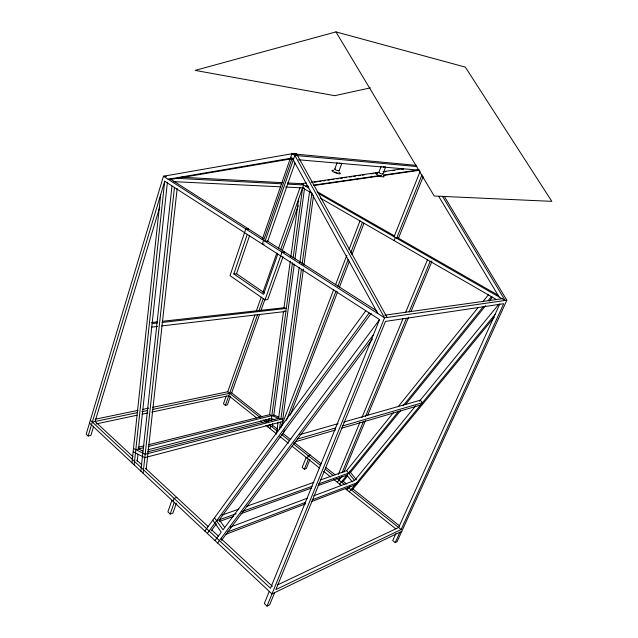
<?xml version="1.0" encoding="UTF-8"?>
<svg xmlns="http://www.w3.org/2000/svg" width="638" height="638" viewBox="0 0 638 638"><rect width="100%" height="100%" fill="white"/><g stroke="black" fill="none" stroke-linecap="round" stroke-linejoin="round"><path stroke-width="0.96" d="M131.962 462.821L160.712 194.526M134.171 464.887L164.708 181.216L379.578 319.614L270.512 588.26L90.365 420.235M137.242 461.186L137.991 454.248M167.411 182.34L138.566 448.929L142.944 451.09M140.854 471.147L171.997 185.913M143.103 473.252L174.453 187.492M146.166 469.568L177.149 188.593M267.952 426.958L268.207 425.075M268.718 421.303L269.092 418.48M148.814 444.67L269.611 414.676L283.519 311.304M284.046 307.364L290.274 261.094M290.8 257.154L298.616 199.064M270.081 428.656L270.576 424.94M271.206 420.298L292.475 262.792M293.145 257.864L302.595 187.875L311.982 193.282M272.314 426.272L272.689 423.496M148.223 446.512L273.83 415.083L294.293 264.004M294.955 259.068L304.454 188.96M276.493 433.768L278.08 422.173M299.166 267.681L278.607 418.329L147.506 451.895M299.844 262.752L309.518 191.863M279.436 429.765L280.481 422.133M301.431 269.212L280.872 419.246L269.611 414.676M302.109 264.276L311.846 193.202M281.932 425.418L303.417 269.092M303.951 265.153L313.561 195.252M387.099 317.477L296.495 153.694L293.791 153.439L163.424 176.255L86.186 434.175L88.132 436.025L164.708 181.216M93.674 426.168L90.891 435.411L88.132 436.025M159.763 207.079L95.086 421.487L133.039 456.768M277.801 254.06L263.526 294.333L233.819 273.941L247.257 234.385M233.819 273.941L236.562 273.766L249.681 235.286M171.925 500.24L167.898 511.859L170.179 514.029L172.906 513.119L176.327 503.302M262.218 239.513L291.917 153.766L416.255 165.354M173.073 501.316L174.11 498.342L176.83 497.473M292.021 158.527L262.33 244.091L264.148 244.043M170.179 514.029L174.23 502.393M416.925 166.55L294.868 155.393L265.001 241.292L267.729 241.228L295.019 162.985M226.251 395.967L223.467 403.838L225.358 405.369L227.375 404.923L230.485 396.182M152.626 407.331L227.742 391.756L254.937 314.941M256.269 311.192L261.245 297.141M262.896 292.459L276.828 253.111M278.487 248.429L300.051 187.532M225.358 405.369L257.632 314.494M258.964 310.738L263.295 298.544M280.608 249.777L303.624 184.964L287.738 184.127M152.618 409.429L231.674 392.856L259.642 314.271M260.974 310.523L264.969 299.302M282.283 250.654L298.265 205.747M248.533 228.978L245.789 228.994L229.999 275.664L265.017 299.844L281.988 252.169L284.692 252.066M283.025 256.723L267.729 299.573L265.017 299.844M334.783 169.046L337.095 162.714M339.105 170.745L341.761 163.511M280.832 427.875L333.706 289.596M335.484 284.963L346.841 255.264M348.97 249.697L359.968 220.923M378.844 172.419L381.109 166.494M286.494 420.243L336.035 291.087M337.813 286.438L348.157 259.499M350.645 252.991L362.408 222.327M283.12 433.625L284.548 429.924M290.242 415.091L337.622 291.837M339.4 287.204L349.377 261.253M351.865 254.769L363.979 223.26M382.92 174.014L385.519 167.244M306.168 457.422L302.173 467.439L304.35 469.193L306.296 468.539L309.94 459.448M394.061 236.794L420.075 171.502M307.261 458.291L308.282 455.731L310.228 455.109M394.125 240.598L395.345 237.527M304.35 469.193L308.353 459.161M422.029 174.724L396.637 238.261L398.511 238.221L423.146 176.702M269.252 591.37L264.315 603.524L267.027 606.1L269.667 604.792L274.627 592.662M267.027 606.1L384.562 317.836L293.791 153.439M338.212 474.624L359.952 422.292M361.866 417.707L403.056 318.553M405.728 312.134L427.468 259.802M338.985 480.119L340.142 477.36M342.056 472.766L363.508 421.295M365.422 416.702L406.414 318.346M409.102 311.918L430.171 261.365L431.998 261.245M343.962 472.088L365.399 420.753M367.695 415.25L408.647 317.166M410.944 311.663L431.615 262.162M395.855 533.639L392.705 540.585L395.217 542.619L397.051 541.71L506.859 300.219L444.279 196.392M499.881 303.752L398.63 527.49L277.634 584.879M395.217 542.619L399.954 532.172M401.166 529.508L503.693 303.712L385.488 321.408L275.895 589.552L401.166 529.508L348.005 487.28M204.814 531.031L365.805 310.746M207.342 533.4L369.219 312.939M211.202 530.824L216.418 523.734M371.196 313.402L219.312 519.803L224.632 527.331M215.006 540.577L221.242 532.204L212.773 520.145M379.578 319.614L222.997 529.843L214.504 517.777M217.582 542.986L373.445 334.727M221.434 540.402L372.417 339.081M337.287 482.224L342.008 476.379M320.364 480.015L346.625 470.653L393.447 412.579M398.439 406.382L478.356 307.261M482.727 301.838L488.349 294.868M339.671 484.122L398.702 411.183M403.088 405.768L483.269 306.695M488.277 300.506L491.412 296.638M342.789 481.921L347.622 475.964M400.544 410.657L350.501 472.415L318.617 483.931M405.545 404.484L485.622 305.666M489.37 301.04L492.504 297.18M346.873 489.864L349.871 486.212M313.76 495.79L354.553 480.486L415.649 405.856M419.429 401.238L498.788 304.286M349.297 491.794L495.048 314.414M352.431 489.553L494.235 317.206M401.788 531.294L271.987 593.93L89.511 423.074M226.067 534.221L305.706 503.797M311.272 501.675L356.754 484.306M227.838 531.861L305.618 502.313M312.102 499.849L358.444 482.248M230.326 527.092L307.269 498.23M219.44 521.485L233.396 516.413M240.837 513.71L311.559 488.014M318.075 485.646L346.928 475.166L352.272 481.81M216.617 520.775L236.18 513.71M241.794 511.684L312.062 486.3M221.888 515.145L238.771 509.124M246.276 506.444L313.8 482.36M295.402 441.767L335.532 429.996M341.266 428.313L420.578 405.05M297.444 439.048L335.628 427.954M342.311 426.017L422.484 402.722L420.259 400.225L343.77 422.053M299.788 434.598L338.036 423.688M335.963 31.9L434.231 196.025L551.814 201.353L465.333 67.118L335.963 31.9L195.124 70.387L334.671 95.684L370.487 87.853M282.459 421.614L144.818 457.629L133.143 451.808M282.849 418.735L145.185 454.256L133.501 448.474M147.857 449.814L271.453 418.448L274.834 419.828M135.814 449.623L143.398 447.724M138.183 447.31L143.981 445.866M96.178 423.911L137.13 415.21M142.003 414.174L147.857 412.93M151.756 412.1L228.779 395.735L256.643 417.946M92.327 422.069L137.018 412.698M141.891 411.677L147.745 410.449M95.07 419.254L137.991 410.362M142.872 409.349L148.726 408.137M294.628 154.013L296.495 153.694M291.095 158.886L170.904 179.39L168.097 179.246L292.204 158.001L377.816 313.521M306.32 182.97L301.407 183.688L308.768 187.907M311.24 182.245L379.052 172.276M382.983 171.694L403.623 168.663M314.207 182.213L317.15 181.782M319.112 181.495L321.074 181.208M323.035 180.921L325.005 180.634M327.948 180.195L329.91 179.908M331.872 179.621L333.834 179.334M336.784 178.903L338.746 178.616M340.708 178.329L342.67 178.042M344.632 177.755L346.601 177.46M349.544 177.029L351.506 176.742M353.468 176.455L355.43 176.168M358.381 175.737L360.342 175.45M362.304 175.163L364.266 174.868M371.141 173.863L373.102 173.576M375.064 173.289L377.026 173.002M383.901 171.989L385.862 171.702M392.737 170.697L394.699 170.41M401.565 169.405L403.535 169.11M307.819 185.953L305.849 186.24L307.843 186.336M313.713 185.1L379.538 175.609M383.47 175.043L417.858 170.083M313.736 185.491L381.444 175.753M383.406 175.466L419.716 170.242M506.859 300.219L384.562 317.836L163.424 176.255L166.398 176.415M384.714 315.18L502.146 298.736M151.748 327.087L157.666 326.401M161.613 325.938L285.904 311.432L284.365 310.953M152.131 323.578L157.068 323.019M161.996 322.461L286.31 308.441L283.998 307.731L162.562 321.273M151.7 322.485L157.626 321.823M173.48 181.639L280.744 186.822M285.712 187.062L303.919 187.939M176.511 178.313L281.781 183.816M181.288 177.22L282.554 182.675M287.523 182.939L303.409 183.8M298.456 159.771L419.589 170.186M273.83 415.083L278.894 417.132M291.917 153.766L294.868 155.393M290.553 157.706L293.496 159.348M306.846 185.77L308.569 186.751M317.182 191.679L394.643 236.004M397.227 237.488L498.222 295.282M318.202 193.314L505.168 300.466L442.469 196.313M320.523 198.203L496.388 299.501M170.234 178.959L263.327 238.421M267.17 240.877L377.018 311.033M236.562 273.766L264.634 292.986M231.674 392.856L262.003 416.893M265.121 419.357L267.45 421.208M272.115 424.908L277.562 429.222M283.009 433.537L290.784 439.702M293.895 442.166L321.121 463.746M325.787 467.439L335.125 474.839M342.901 481.004L346.793 484.09M352.232 488.405L399.691 526.007M227.742 391.756L260.017 417.396M263.127 419.868L266.245 422.34M269.356 424.812L277.921 431.615M281.813 434.709L289.596 440.89M293.488 443.984L320.747 465.628M325.42 469.337L333.203 475.525M336.322 478.006L344.887 484.808M260.511 421.024L262.832 422.874M265.926 425.347L276.764 433.984M279.859 436.448L288.368 443.235M292.236 446.313L319.694 468.204M323.586 471.299L330.58 476.881M333.69 479.353L341.458 485.55M345.349 488.652L395.871 528.918M136.691 460.157L141.796 464.911M145.448 468.3L208.211 526.637M211.856 530.034L218.427 536.135M221.346 538.847L272.426 586.33M349.512 471.195L356.451 479.776M346.625 470.653L354.553 480.486M438.832 196.576L499.139 297.013M382.497 173.536A2.185 0.423 20.8 0 1 382.274 174.054A2.185 0.423 20.8 0 1 379.506 173.05A2.185 0.423 20.8 0 1 379.251 172.356M385.097 166.773A2.193 0.407 20.8 0 1 385.264 167.316A2.193 0.407 20.8 0 1 383.231 166.781M381.364 176.064A2.185 0.423 20.8 0 1 380.384 175.793M379.331 175.378A2.185 0.423 20.8 0 1 378.86 175.155M383.223 175.849A4.227 0.821 20.8 0 1 382.537 176.822A4.227 0.821 20.8 0 1 376.97 174.645A4.227 0.821 20.8 0 1 377.688 173.68M339.129 170.625A2.337 0.478 20.3 0 1 336.29 170.147A2.337 0.478 20.3 0 1 335.261 168.974M341.657 163.224A2.345 0.463 20.3 0 1 341.29 163.575A2.345 0.463 20.3 0 1 339.217 163.009M337.414 172.922A2.337 0.478 20.3 0 1 336.346 172.635M335.221 172.196A2.337 0.478 20.3 0 1 334.743 171.957M338.866 172.26A4.506 0.933 20.3 0 1 339.153 173.815A4.506 0.933 20.3 0 1 332.9 171.558A4.506 0.933 20.3 0 1 333.73 170.394"/></g></svg>
